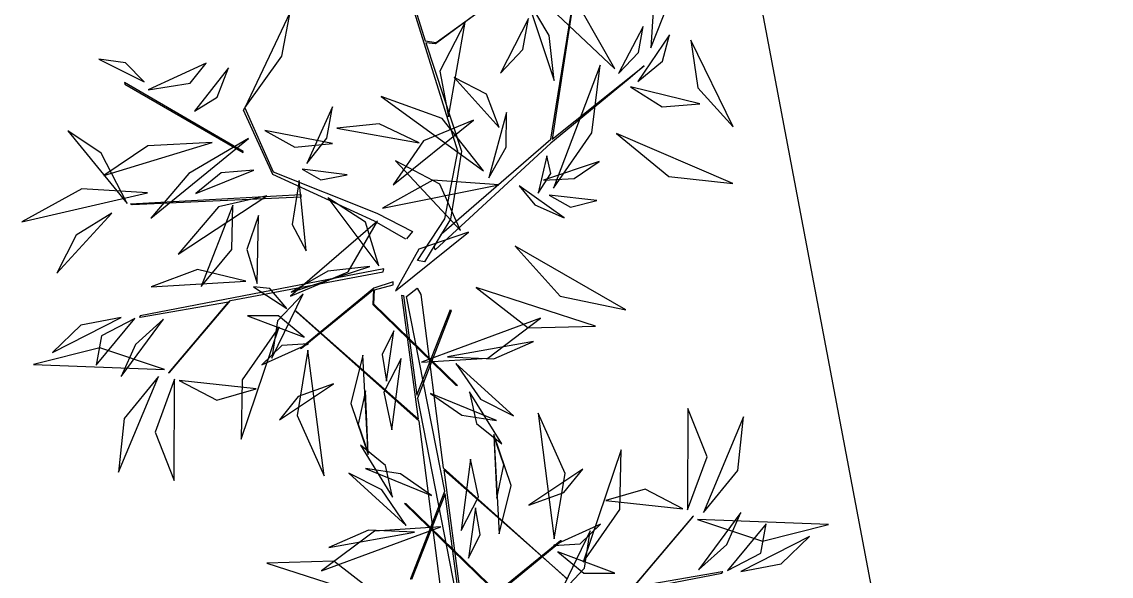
# Model space of a CAD drawing. Header units: centimetres. Extents: x 197412 to 267601, y -375791 to -305433.
# Drawn here: x 205098 to 206759, y -345822 to -344977 of the extents above; entities that cross this region are included whole.
import ezdxf

# ---------------------------------------------------------------- set-up
doc = ezdxf.new("R2010")
doc.units = ezdxf.units.CM
doc.layers.add('3-BAT C-Niveau 0', color=250, linetype='Continuous')

# ---------------------------------------------------------------- blocks, each defined once
blk = doc.blocks.new('Groupe-222-1')
at = {"linetype": 'Continuous', "flags": 128}
for points in [[(12325.94, -47333.54), (12330.1, -47327.17), (12332.1, -47316.89), (12320.88, -47280.79), (12321.05, -47280.59), (12327.1, -47300.03), (12328.8, -47300.31), (12336.62, -47294.63), (12328.71, -47300.48), (12327.21, -47300.32), (12332.64, -47316.85), (12330.97, -47327.24), (12329.59, -47329.46), (12346.29, -47315.03), (12350.17, -47291.08), (12346.48, -47315.02), (12360.5, -47303.83), (12358.08, -47305.94), (12346.28, -47315.66), (12328.67, -47331.94), (12328.48, -47331.44), (12329.59, -47329.46), (12327, -47333.77)], [(12299.36, -47317.09), (12299.37, -47316.9), (12281.28, -47306.38), (12281.31, -47306.65)], [(12282.43, -47325.03), (12282.2, -47324.91), (12308.18, -47323.49), (12308.16, -47323.88)], [(12322.24, -47336.79), (12319.29, -47337.79), (12308.12, -47346.95), (12308.29, -47346.92), (12319.25, -47337.97), (12319.14, -47340.28), (12331.8, -47352.56), (12332.07, -47352.6), (12319.32, -47340.2), (12319.38, -47338.02), (12322.25, -47337.26)], [(12348.65, -47382.03), (12329.96, -47365.48), (12332.47, -47384.38), (12332.23, -47384.36), (12330.17, -47369.14), (12325.05, -47382.21), (12324.96, -47382.04), (12330.11, -47368.71), (12324.28, -47339.04), (12325.89, -47337.77), (12326.44, -47338.74), (12329.85, -47365.19), (12348.48, -47381.84)], [(12307.39, -47341.22), (12326.09, -47357.76), (12323.57, -47338.86), (12323.81, -47338.88), (12325.87, -47354.11), (12331, -47341.03), (12331.09, -47341.2), (12325.93, -47354.53), (12331.76, -47384.21), (12330.15, -47385.47), (12329.6, -47384.5), (12326.2, -47358.05), (12307.57, -47341.41)], [(12333.81, -47386.46), (12336.76, -47385.45), (12347.93, -47376.29), (12347.75, -47376.32), (12336.8, -47385.27), (12336.9, -47382.96), (12324.24, -47370.68), (12323.98, -47370.64), (12336.72, -47383.04), (12336.66, -47385.22), (12333.8, -47385.98)]]:
    blk.add_lwpolyline(points, close=True, dxfattribs=at)
for points in [[(12324.18, -47330.3), (12319.39, -47327.56), (12303.91, -47320.41), (12299.44, -47310.61), (12299.61, -47310.27), (12303.97, -47320.01), (12319.75, -47326.31), (12325.2, -47329.12), (12324.28, -47330.25)], [(12283.66, -47342.2), (12297.14, -47339.85), (12288.01, -47350.67), (12288.16, -47350.62), (12297.45, -47339.63), (12320.71, -47335.28), (12320.84, -47334.84), (12283.67, -47341.98), (12283.55, -47342.22), (12283.62, -47342.21)], [(12372.39, -47381.04), (12358.91, -47383.39), (12368.03, -47372.57), (12367.89, -47372.63), (12358.6, -47383.61), (12335.33, -47387.96), (12335.21, -47388.4), (12372.38, -47381.26), (12372.49, -47381.02), (12372.42, -47381.03)]]:
    blk.add_lwpolyline(points, dxfattribs=at)
at = {"linetype": 'Continuous'}
for points in [[(12361.54, -47301.08, -228.35), (12365.21, -47291.78, -229.1), (12362.68, -47282.57, -232.12), (12362.68, -47282.57, -232.12), (12361.54, -47301.08, -228.35)], [(12356.04, -47304.29, -228.97), (12351.04, -47295.57, -227.8), (12342.03, -47291.04, -227.09), (12342.03, -47291.04, -227.09), (12356.04, -47304.29, -228.97)], [(12346.77, -47306.07, -196.26), (12346.05, -47299.21, -195.05), (12342.57, -47293.35, -196.39), (12342.57, -47293.35, -196.39), (12346.77, -47306.07, -196.26)], [(12299.61, -47310.27, -197.23), (12305.28, -47302.39, -194.28), (12306.55, -47295.65, -188.42), (12306.55, -47295.65, -188.42), (12299.61, -47310.27, -197.23)], [(12333.24, -47297.17, -188.89), (12329.37, -47304.67, -185.79), (12330.67, -47311.62, -181.22), (12330.67, -47311.62, -181.22), (12333.24, -47297.17, -188.89)], [(12338.63, -47304.95, -195.33), (12342.02, -47301.34, -195.1), (12342.9, -47296.62, -194.26), (12342.9, -47296.62, -194.26), (12338.63, -47304.95, -195.33)], [(12356.58, -47305.01, -229.3), (12359.67, -47301.82, -228.25), (12360.37, -47297.87, -226.49), (12360.37, -47297.87, -226.49), (12356.58, -47305.01, -229.3)], [(12359.55, -47306.22, -232.75), (12363.29, -47303.15, -233.5), (12364.39, -47299.1, -235.42), (12364.39, -47299.1, -235.42), (12359.55, -47306.22, -232.75)], [(12367.64, -47299.91, -212.86), (12368.7, -47307.19, -209.91), (12374.11, -47313.15, -208.14), (12374.11, -47313.15, -208.14), (12367.64, -47299.91, -212.86)], [(12367.64, -47299.91, -212.86), (12368.7, -47307.19, -209.91), (12374.11, -47313.15, -208.14), (12374.11, -47313.15, -208.14), (12367.64, -47299.91, -212.86)], [(12284.25, -47306.28, -211.6), (12281.44, -47303.39, -211.07), (12277.34, -47302.81, -211.1), (12277.34, -47302.81, -211.1), (12284.25, -47306.28, -211.6)], [(12284.89, -47307.52, -202.5), (12291.29, -47306.5, -200.11), (12293.71, -47303.45, -195.35), (12293.71, -47303.45, -195.35), (12284.89, -47307.52, -202.5)], [(12291.94, -47310.76, -218.46), (12295.39, -47308.61, -216.39), (12297.12, -47304.17, -215.43), (12297.12, -47304.17, -215.43), (12291.94, -47310.76, -218.46)], [(12346.67, -47322.53, -212.64), (12352.52, -47314.07, -211.07), (12353.83, -47303.74, -212.06), (12353.83, -47303.74, -212.06), (12346.67, -47322.53, -212.64)], [(12346.67, -47322.53, -212.64), (12352.52, -47314.07, -211.07), (12353.83, -47303.74, -212.06), (12353.83, -47303.74, -212.06), (12346.67, -47322.53, -212.64)], [(12338.39, -47313.25, -184.69), (12336.48, -47308.18, -183.17), (12331.56, -47305.62, -181.63), (12331.56, -47305.62, -181.63), (12338.39, -47313.25, -184.69)], [(12358.45, -47307.03, -232.48), (12363.25, -47310.1, -232.45), (12369.02, -47309.63, -231.83), (12369.02, -47309.63, -231.83), (12358.45, -47307.03, -232.48)], [(12336.03, -47319.85, -204.31), (12329.74, -47311.86, -204.16), (12320.4, -47308.51, -202.67), (12320.4, -47308.51, -202.67), (12336.03, -47319.85, -204.31)], [(12309.09, -47318.73, -202.12), (12312.13, -47314.9, -201.54), (12312.99, -47310.1, -202.14), (12312.99, -47310.1, -202.14), (12309.09, -47318.73, -202.12)], [(12336.84, -47320.94, -204.62), (12339.46, -47316.25, -205.07), (12339.54, -47310.95, -204.23), (12339.54, -47310.95, -204.23), (12336.84, -47320.94, -204.62)], [(12326.21, -47315.59, -185.42), (12320.11, -47312.72, -185.31), (12313.64, -47313.36, -184.01), (12313.64, -47313.36, -184.01), (12326.21, -47315.59, -185.42)], [(12334.49, -47312.14, -205.3), (12326.85, -47315.29, -204.92), (12322.26, -47322.01, -203.9), (12322.26, -47322.01, -203.9), (12334.49, -47312.14, -205.3)], [(12281.7, -47324.83, -214.21), (12277.74, -47317.16, -211.43), (12272.66, -47313.77, -206.15), (12272.66, -47313.77, -206.15), (12281.7, -47324.83, -214.21)], [(12302.69, -47313.72, -199.77), (12307.25, -47316.27, -197.57), (12312.97, -47315.7, -196.35), (12312.97, -47315.7, -196.35), (12302.69, -47313.72, -199.77)], [(12356.28, -47314.17, -223.66), (12364.3, -47320.72, -222.36), (12374.05, -47321.79, -219.58), (12374.05, -47321.79, -219.58), (12356.28, -47314.17, -223.66)], [(12294.65, -47315.56, -221.24), (12284.84, -47316.06, -218.96), (12278.12, -47320.56, -214.31), (12278.12, -47320.56, -214.31), (12294.65, -47315.56, -221.24)], [(12300.17, -47314.96, -210.1), (12291.08, -47320.3, -209.96), (12285.3, -47327.1, -205.95), (12285.3, -47327.1, -205.95), (12300.17, -47314.96, -210.1)], [(12344.37, -47323.25, -212.09), (12346.29, -47320.25, -209.87), (12345.66, -47317.56, -207.1), (12345.66, -47317.56, -207.1), (12344.37, -47323.25, -212.09)], [(12344.37, -47323.25, -212.09), (12346.29, -47320.25, -209.87), (12345.66, -47317.56, -207.1), (12345.66, -47317.56, -207.1), (12344.37, -47323.25, -212.09)], [(12301, -47319.77, -207.72), (12296.04, -47320.15, -206.62), (12292.14, -47323.34, -205.86), (12292.14, -47323.34, -205.86), (12301, -47319.77, -207.72)], [(12308.39, -47319.63, -202.35), (12311.21, -47321.22, -200.21), (12315.25, -47320.5, -199.09), (12315.25, -47320.5, -199.09), (12308.39, -47319.63, -202.35)], [(12332.52, -47328.98, -217.22), (12329.34, -47321.9, -219.34), (12322.62, -47318.36, -221.55), (12322.62, -47318.36, -221.55), (12332.52, -47328.98, -217.22)], [(12345.18, -47321.27, -172.05), (12349.82, -47321.06, -171.7), (12353.65, -47318.44, -172.02), (12353.65, -47318.44, -172.02), (12345.18, -47321.27, -172.05)], [(12345.18, -47321.27, -172.05), (12349.82, -47321.06, -171.7), (12353.65, -47318.44, -172.02), (12353.65, -47318.44, -172.02), (12345.18, -47321.27, -172.05)], [(12307.93, -47321.34, -198.87), (12306.82, -47328.07, -195.41), (12308.96, -47332.08, -190.33), (12308.96, -47332.08, -190.33), (12307.93, -47321.34, -198.87)], [(12338.35, -47321.98, -176.08), (12328.27, -47321.3, -174.79), (12320.64, -47325.57, -170.69), (12320.64, -47325.57, -170.69), (12338.35, -47321.98, -176.08)], [(12284.79, -47323.2, -223.19), (12274.79, -47322.63, -225.59), (12265.62, -47327.65, -225.79), (12265.62, -47327.65, -225.79), (12284.79, -47323.2, -223.19)], [(12284.79, -47323.2, -223.19), (12274.79, -47322.63, -225.59), (12265.62, -47327.65, -225.79), (12265.62, -47327.65, -225.79), (12284.79, -47323.2, -223.19)], [(12341.48, -47322.16, -171.59), (12343.87, -47325.07, -169.03), (12348.33, -47327.03, -167.96), (12348.33, -47327.03, -167.96), (12341.48, -47322.16, -171.59)], [(12302.96, -47323.69, -233.25), (12295.59, -47325.36, -238.65), (12289.47, -47332.58, -241.93), (12289.47, -47332.58, -241.93), (12302.96, -47323.69, -233.25)], [(12320.06, -47334.38, -200.73), (12318.04, -47327.69, -197.34), (12312.26, -47323.99, -193.77), (12312.26, -47323.99, -193.77), (12320.06, -47334.38, -200.73)], [(12320.06, -47334.38, -200.73), (12318.04, -47327.69, -197.34), (12312.26, -47323.99, -193.77), (12312.26, -47323.99, -193.77), (12320.06, -47334.38, -200.73)], [(12346.02, -47323.58, -213.12), (12349.26, -47325.43, -210.71), (12353.32, -47324.39, -208.62), (12353.32, -47324.39, -208.62), (12346.02, -47323.58, -213.12)], [(12346.02, -47323.58, -213.12), (12349.26, -47325.43, -210.71), (12353.32, -47324.39, -208.62), (12353.32, -47324.39, -208.62), (12346.02, -47323.58, -213.12)], [(12279.36, -47326.31, -215.73), (12273.88, -47329.66, -216.78), (12270.95, -47335.49, -215.22), (12270.95, -47335.49, -215.22), (12279.36, -47326.31, -215.73)], [(12279.36, -47326.31, -215.73), (12273.88, -47329.66, -216.78), (12270.95, -47335.49, -215.22), (12270.95, -47335.49, -215.22), (12279.36, -47326.31, -215.73)], [(12292.96, -47337.52, -189.87), (12297.65, -47331.87, -186.93), (12297.77, -47325.1, -183.27), (12297.77, -47325.1, -183.27), (12292.96, -47337.52, -189.87)], [(12301.7, -47326.7, -229.03), (12299.91, -47331.89, -227.48), (12301.53, -47337.04, -225.66), (12301.53, -47337.04, -225.66), (12301.7, -47326.7, -229.03)], [(12306.59, -47338.98, -178.9), (12315.36, -47335.27, -176.01), (12319.84, -47327.54, -172.29), (12319.84, -47327.54, -172.29), (12306.59, -47338.98, -178.9)], [(12306.59, -47338.98, -178.9), (12315.36, -47335.27, -176.01), (12319.84, -47327.54, -172.29), (12319.84, -47327.54, -172.29), (12306.59, -47338.98, -178.9)], [(12333.75, -47329.23, -210.57), (12326.18, -47331.81, -206.9), (12322.59, -47338.18, -202.54), (12322.59, -47338.18, -202.54), (12333.75, -47329.23, -210.57)], [(12340.84, -47331.38, -220.09), (12347.7, -47338.97, -220.53), (12357.72, -47341.08, -219.34), (12357.72, -47341.08, -219.34), (12340.84, -47331.38, -220.09)], [(12318.71, -47334.46, -200.44), (12312.29, -47335.16, -199.26), (12306.68, -47338.4, -200.49), (12306.68, -47338.4, -200.49), (12318.71, -47334.46, -200.44)], [(12299.78, -47336.69, -200.41), (12292.39, -47334.91, -200.32), (12285.32, -47337.54, -200.54), (12285.32, -47337.54, -200.54), (12299.78, -47336.69, -200.41)], [(12306.01, -47340.85, -177.75), (12303.42, -47337.81, -175.38), (12300.94, -47337.56, -172.12), (12300.94, -47337.56, -172.12), (12306.01, -47340.85, -177.75)], [(12334.9, -47337.67, -220.85), (12342.82, -47343.83, -221.31), (12353.08, -47343.54, -222.56), (12353.08, -47343.54, -222.56), (12334.9, -47337.67, -220.85)], [(12308.5, -47338.64, -207.06), (12304.62, -47342.76, -208.24), (12303.76, -47348.47, -209.24), (12303.76, -47348.47, -209.24), (12308.5, -47338.64, -207.06)], [(12280.76, -47342.26, -174.84), (12274.64, -47343.4, -175.45), (12270.32, -47347.58, -176.76), (12270.32, -47347.58, -176.76), (12280.76, -47342.26, -174.84)], [(12282.83, -47342.39, -174.58), (12277.75, -47345.04, -172.2), (12276.93, -47349.53, -168.43), (12276.93, -47349.53, -168.43), (12282.83, -47342.39, -174.58)], [(12287.24, -47342.51, -186.97), (12282.94, -47346.35, -187.38), (12280.77, -47351.24, -185.5), (12280.77, -47351.24, -185.5), (12287.24, -47342.51, -186.97)], [(12308.69, -47345.25, -215.21), (12304.74, -47341.99, -213.09), (12300.01, -47341.98, -210.46), (12300.01, -47341.98, -210.46), (12308.69, -47345.25, -215.21)], [(12326.55, -47349.05, -225.36), (12336.67, -47348.42, -224.7), (12344.71, -47342.34, -224), (12344.71, -47342.34, -224), (12326.55, -47349.05, -225.36)], [(12304.84, -47343.67, -207.25), (12299.22, -47351.73, -205.29), (12299.05, -47360.8, -201.98), (12299.05, -47360.8, -201.98), (12304.84, -47343.67, -207.25)], [(12322.32, -47344.29, -197.01), (12320.55, -47347.89, -196.39), (12321.25, -47351.96, -196.61), (12321.25, -47351.96, -196.61), (12322.32, -47344.29, -197.01)], [(12309.34, -47346.24, -179.83), (12305.29, -47346.49, -178.67), (12302.2, -47349.46, -177.99), (12302.2, -47349.46, -177.99), (12309.34, -47346.24, -179.83)], [(12330.54, -47348.26, -183.78), (12337.57, -47348.54, -183.14), (12343.63, -47345.9, -184.94), (12343.63, -47345.9, -184.94), (12330.54, -47348.26, -183.78)], [(12287.37, -47350.17, -186.41), (12277.5, -47346.87, -187.61), (12267.4, -47349.43, -186.97), (12267.4, -47349.43, -186.97), (12287.37, -47350.17, -186.41)], [(12309.25, -47347.23, -179.52), (12307.59, -47357.21, -178.73), (12311.7, -47366.4, -177.91), (12311.7, -47366.4, -177.91), (12309.25, -47347.23, -179.52)], [(12317.63, -47348.01, -247.3), (12315.8, -47355.38, -244.69), (12318.45, -47363.14, -243.35), (12318.45, -47363.14, -243.35), (12317.63, -47348.01, -247.3)], [(12317.63, -47348.01, -247.3), (12315.8, -47355.38, -244.69), (12318.45, -47363.14, -243.35), (12318.45, -47363.14, -243.35), (12317.63, -47348.01, -247.3)], [(12323.45, -47348.51, -186.16), (12320.81, -47353.64, -185.75), (12322.02, -47359.38, -185.13), (12322.02, -47359.38, -185.13), (12323.45, -47348.51, -186.16)], [(12331.81, -47349.27, -176.88), (12335.54, -47354.69, -176.9), (12340.58, -47357.24, -174.04), (12340.58, -47357.24, -174.04), (12331.81, -47349.27, -176.88)], [(12286.47, -47351.26, -186.4), (12281.22, -47357.65, -186.75), (12280.38, -47365.85, -187), (12280.38, -47365.85, -187), (12286.47, -47351.26, -186.4)], [(12288.92, -47351.67, -182.25), (12285.95, -47359.75, -178.08), (12288.86, -47367.13, -173.29), (12288.86, -47367.13, -173.29), (12288.92, -47351.67, -182.25)], [(12289.62, -47351.83, -181.99), (12295.35, -47354.83, -181.12), (12301.35, -47353.11, -179.03), (12301.35, -47353.11, -179.03), (12289.62, -47351.83, -181.99)], [(12313.12, -47352.35, -210.84), (12307.78, -47354.3, -209.98), (12304.9, -47357.85, -207.2), (12304.9, -47357.85, -207.2), (12313.12, -47352.35, -210.84)], [(12318.01, -47353.42, -223.21), (12316.91, -47358.51, -222.61), (12318.45, -47362.94, -220.88), (12318.45, -47362.94, -220.88), (12318.01, -47353.42, -223.21)], [(12318.01, -47353.42, -223.21), (12316.91, -47358.51, -222.61), (12318.45, -47362.94, -220.88), (12318.45, -47362.94, -220.88), (12318.01, -47353.42, -223.21)], [(12327.96, -47353.83, -228.81), (12332.69, -47357.15, -229.15), (12338.01, -47357.95, -227.32), (12338.01, -47357.95, -227.32), (12327.96, -47353.83, -228.81)], [(12333.88, -47353.58, -161.32), (12334.97, -47358.4, -161.24), (12338.79, -47361.51, -160.95), (12338.79, -47361.51, -160.95), (12333.88, -47353.58, -161.32)], [(12367.12, -47371.57, -182.25), (12370.1, -47363.5, -178.08), (12367.19, -47356.11, -173.29), (12367.19, -47356.11, -173.29), (12367.12, -47371.57, -182.25)], [(12346.79, -47376.01, -179.52), (12348.45, -47366.03, -178.73), (12344.34, -47356.85, -177.91), (12344.34, -47356.85, -177.91), (12346.79, -47376.01, -179.52)], [(12369.58, -47371.98, -186.4), (12374.82, -47365.59, -186.75), (12375.66, -47357.39, -187), (12375.66, -47357.39, -187), (12369.58, -47371.98, -186.4)], [(12338.41, -47375.23, -247.3), (12340.24, -47367.87, -244.69), (12337.59, -47360.11, -243.35), (12337.59, -47360.11, -243.35), (12338.41, -47375.23, -247.3)], [(12338.41, -47375.23, -247.3), (12340.24, -47367.87, -244.69), (12337.59, -47360.11, -243.35), (12337.59, -47360.11, -243.35), (12338.41, -47375.23, -247.3)], [(12338.04, -47369.82, -223.21), (12339.13, -47364.73, -222.61), (12337.6, -47360.3, -220.88), (12337.6, -47360.3, -220.88), (12338.04, -47369.82, -223.21)], [(12338.04, -47369.82, -223.21), (12339.13, -47364.73, -222.61), (12337.6, -47360.3, -220.88), (12337.6, -47360.3, -220.88), (12338.04, -47369.82, -223.21)], [(12322.16, -47369.66, -161.32), (12321.07, -47364.84, -161.24), (12317.26, -47361.73, -160.95), (12317.26, -47361.73, -160.95), (12322.16, -47369.66, -161.32)], [(12351.21, -47379.57, -207.25), (12356.83, -47371.52, -205.29), (12357, -47362.45, -201.98), (12357, -47362.45, -201.98), (12351.21, -47379.57, -207.25)], [(12332.59, -47374.73, -186.16), (12335.24, -47369.6, -185.75), (12334.02, -47363.86, -185.13), (12334.02, -47363.86, -185.13), (12332.59, -47374.73, -186.16)], [(12324.24, -47373.97, -176.88), (12320.51, -47368.55, -176.9), (12315.46, -47366, -174.04), (12315.46, -47366, -174.04), (12324.24, -47373.97, -176.88)], [(12328.08, -47369.42, -228.81), (12323.35, -47366.1, -229.15), (12318.03, -47365.29, -227.32), (12318.03, -47365.29, -227.32), (12328.08, -47369.42, -228.81)], [(12342.93, -47370.89, -210.84), (12348.26, -47368.94, -209.98), (12351.15, -47365.39, -207.2), (12351.15, -47365.39, -207.2), (12342.93, -47370.89, -210.84)], [(12366.43, -47371.41, -181.99), (12360.69, -47368.41, -181.12), (12354.69, -47370.14, -179.03), (12354.69, -47370.14, -179.03), (12366.43, -47371.41, -181.99)], [(12333.72, -47378.95, -197.01), (12335.49, -47375.36, -196.39), (12334.79, -47371.28, -196.61), (12334.79, -47371.28, -196.61), (12333.72, -47378.95, -197.01)], [(12368.81, -47380.73, -186.97), (12373.11, -47376.89, -187.38), (12375.28, -47372, -185.5), (12375.28, -47372, -185.5), (12368.81, -47380.73, -186.97)], [(12329.5, -47374.19, -225.36), (12319.38, -47374.82, -224.7), (12311.34, -47380.9, -224), (12311.34, -47380.9, -224), (12329.5, -47374.19, -225.36)], [(12346.71, -47377, -179.83), (12350.75, -47376.75, -178.67), (12353.84, -47373.78, -177.99), (12353.84, -47373.78, -177.99), (12346.71, -47377, -179.83)], [(12368.67, -47373.07, -186.41), (12378.54, -47376.37, -187.61), (12388.64, -47373.81, -186.97), (12388.64, -47373.81, -186.97), (12368.67, -47373.07, -186.41)], [(12373.22, -47380.86, -174.58), (12378.3, -47378.21, -172.2), (12379.12, -47373.71, -168.43), (12379.12, -47373.71, -168.43), (12373.22, -47380.86, -174.58)], [(12325.51, -47374.98, -183.78), (12318.47, -47374.7, -183.14), (12312.42, -47377.34, -184.94), (12312.42, -47377.34, -184.94), (12325.51, -47374.98, -183.78)], [(12347.54, -47384.6, -207.06), (12351.43, -47380.48, -208.24), (12352.29, -47374.77, -209.24), (12352.29, -47374.77, -209.24), (12347.54, -47384.6, -207.06)], [(12375.28, -47380.98, -174.84), (12381.41, -47379.84, -175.45), (12385.72, -47375.66, -176.76), (12385.72, -47375.66, -176.76), (12375.28, -47380.98, -174.84)], [(12321.15, -47385.57, -220.85), (12313.22, -47379.42, -221.31), (12302.97, -47379.7, -222.56), (12302.97, -47379.7, -222.56), (12321.15, -47385.57, -220.85)], [(12347.35, -47377.99, -215.21), (12351.31, -47381.26, -213.09), (12356.04, -47381.26, -210.46), (12356.04, -47381.26, -210.46), (12347.35, -47377.99, -215.21)]]:
    blk.add_polyline3d(points, dxfattribs=at)
blk = doc.blocks.new('Groupe-242-1')
blk.add_blockref('Groupe-222-1', (0, 0))

msp = doc.modelspace()

# ---------------------------------------------------------------- linework, layer by layer
at = {"layer": '3-BAT C-Niveau 0', "flags": 128}
msp.add_lwpolyline([(210118.1, -344054.1), (206195.8, -344796.9), (207315.7, -350710.5), (211233.9, -349961), (211225.9, -349919.4), (208772.4, -350384.1), (208028.2, -346453.9), (210484.5, -345988.8)], close=True, dxfattribs=at)

# ---------------------------------------------------------------- block references
at = {"layer": '3-BAT C-Niveau 0', "xscale": 10, "yscale": 10, "zscale": 10}
msp.add_blockref('Groupe-242-1', (82441.7, 127994.6), dxfattribs=at)

doc.saveas('drawing.dxf')
